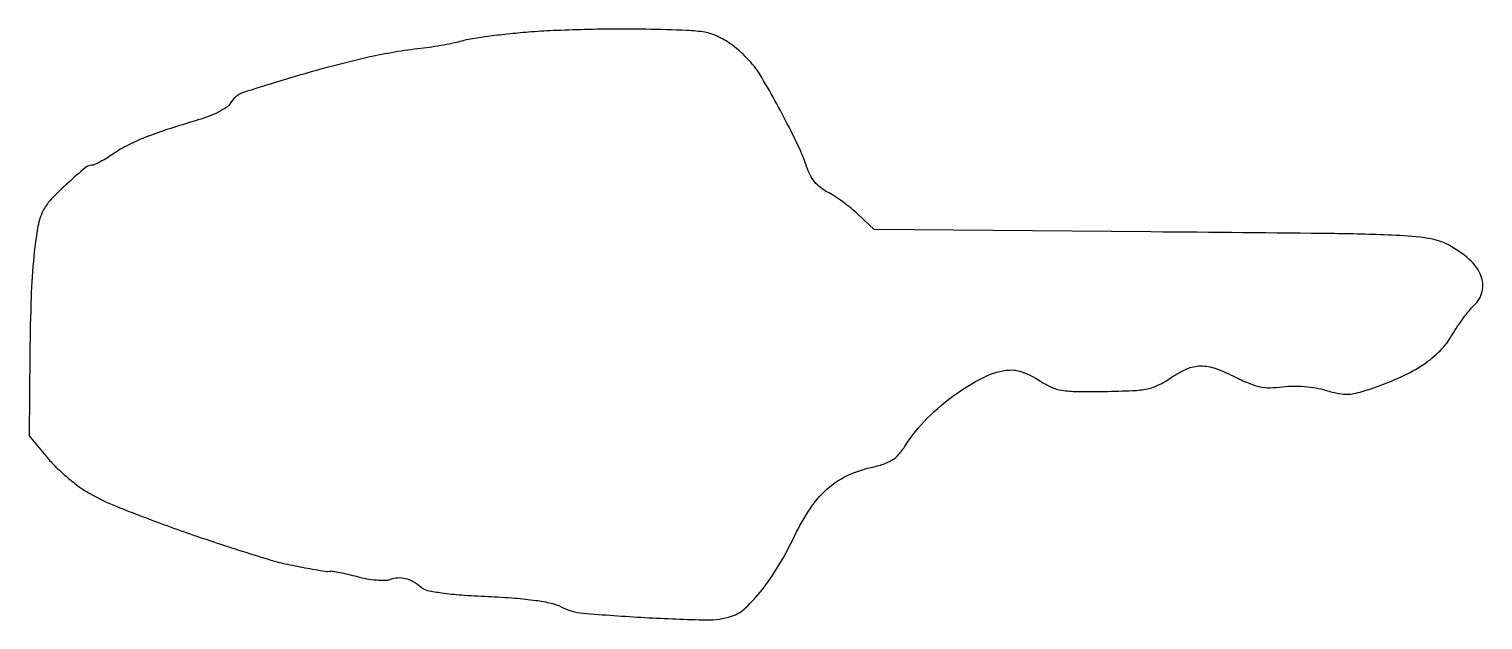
# Model space of a CAD drawing. Extents: x 1 to 306, y 0 to 125.
import ezdxf

# ---------------------------------------------------------------- set-up
doc = ezdxf.new("R2010")
doc.units = 0

msp = doc.modelspace()

# ---------------------------------------------------------------- linework, layer by layer
msp.add_lwpolyline([(105.580676, 123.946163, 0.005762), (101.174265, 123.530657, 0.006553), (96.963955, 123.028755, 0.005999), (93.402737, 122.513268, 0.036042), (91.580676, 122.090866, -0.021768), (90.021898, 121.682323, -0.007995), (87.789324, 121.237173, -0.007908), (85.331567, 120.827916, -0.009404), (83, 120.522194, 0.02776), (72.019829, 118.670409, 0.01462), (58.619932, 115.222868, 0.007789), (45.767675, 111.294524, 0.194183), (42.983659, 108.969467, -0.125467), (42.259798, 108.178339, -0.026079), (40.619564, 107.22171, -0.025862), (38.545149, 106.28502, -0.021896), (36.267588, 105.508359, 0.006446), (29.695145, 103.491486, 0.017069), (25.068031, 101.829826, 0.023249), (21.529364, 100.2266, 0.031096), (18.496004, 98.432726, -0.011389), (17.053559, 97.50112, -0.014636), (15.684365, 96.714613, -0.012462), (14.516463, 96.125449, -0.111025), (13.958472, 96, 0.1777), (12.55485, 95.484887, 0.009331), (8.902859, 92.268129, 0.014063), (5.465322, 88.942159, 0.07071), (3.887586, 86.789953, 0.079018), (2.627214, 83.154097, 0.01961), (1.76529, 76.891187, 0.015573), (1.191802, 68.267787, 0.00641), (0.928941, 56.556691), (0.761611, 39.166104), (4.630805, 34.521848, 0.026986), (6.475022, 32.536524, 0.016831), (8.832174, 30.407413, 0.016879), (11.304851, 28.459682, 0.029206), (13.5, 27.036984, 0.033447), (18.875157, 24.441944, 0.007686), (28.281506, 20.82018, 0.007718), (39.52032, 16.885894, 0.006559), (51.5, 13.072544, 0.020489), (54.481841, 12.298164, 0.007927), (58.66957, 11.461213, 0.004225), (62.885109, 10.724753, 0.097791), (64.09842, 10.761719, -0.104095), (64.515028, 10.769209, -0.004443), (65.964356, 10.477901, -0.00745), (67.68431, 10.08942, -0.00522), (69.610205, 9.602826, 0.021139), (71.637111, 9.158822, 0.022105), (73.664306, 8.895493, 0.022446), (75.426772, 8.8248, 0.084555), (76.511784, 9.014967, -0.068376), (78.175431, 9.362044, -0.079697), (79.782167, 9.21717, -0.071525), (81.395622, 8.550573, -0.043077), (83.082944, 7.344197, 0.125785), (84.380825, 6.706737, 0.017355), (87.368519, 6.189004, 0.015913), (91.492372, 5.75417, 0.006822), (97.021652, 5.424292, -0.007376), (102.743558, 5.07656, -0.01609), (107.113101, 4.604464, -0.020159), (110.377193, 4.010114, -0.065477), (112.438708, 3.254812, 0.099582), (116.995672, 1.92739, 0.007344), (130.030888, 1.010101, 0.007965), (143.014702, 0.495197, 0.085942), (148.193582, 1.266025, 0.110402), (151.166596, 3.044632, 0.036493), (154.612873, 6.828065, 0.032167), (158.141266, 11.968581, 0.023154), (161.42341, 18.108344, -0.035372), (164.675388, 23.85, -0.063119), (168.216602, 27.952329, -0.070658), (172.36524, 30.73924, -0.057484), (177.425592, 32.504262, 0.023816), (180.111712, 33.242994, 0.061842), (181.924489, 34.095381, 0.071172), (183.32381, 35.286419, 0.040291), (184.661212, 37.071522, -0.055875), (189.27805, 42.850318, -0.042677), (195.474116, 48.066788, -0.044119), (201.934187, 51.81973, -0.109967), (207.235747, 53, -0.07047), (208.358416, 52.840981, -0.025551), (209.882988, 52.314505, -0.024739), (211.515821, 51.55959, -0.026979), (213.017865, 50.666401, 0.044494), (215.32589, 49.401053, 0.06325), (217.567849, 48.741223, 0.037353), (220.667463, 48.47642, 0.00662), (226.5, 48.4921, 0.007003), (232.395018, 48.66861, 0.039348), (235.522084, 49.053898, 0.06316), (237.849027, 49.844183, 0.037211), (240.389547, 51.325699, -0.046508), (243.788464, 53.224144, -0.102706), (246.680774, 53.845866, -0.089611), (249.831116, 53.299559, -0.029652), (254.152746, 51.422598, 0.01934), (256.977171, 50.126062, 0.04807), (259.15056, 49.464198, 0.053514), (261.267702, 49.267556, 0.029301), (263.869502, 49.457553, -0.029941), (266.064707, 49.615037, -0.02309), (268.464252, 49.532415, -0.023068), (270.849048, 49.228591, -0.02965), (273, 48.720127, 0.023498), (275.695627, 48.047804, 0.062958), (277.665399, 47.90635, 0.054774), (279.760941, 48.252052, 0.014553), (283, 49.261253, 0.023849), (288.881294, 51.602353, 0.041757), (293.452365, 54.159137, 0.049934), (296.927541, 57.04628, 0.062001), (299.48235, 60.37967, -0.014045), (300.59916, 62.168239, -0.012479), (301.857929, 63.964578, -0.012629), (303.071782, 65.52398, -0.037152), (304.008928, 66.50808, 0.150679), (305.765009, 69.463583, 0.159455), (305.498425, 72.821143, 0.113835), (303.050024, 76.235004, 0.057816), (298.683918, 79.263388, 0.087263), (294.493067, 80.637501, 0.024733), (287.634489, 81.279257, 0.008303), (274.737154, 81.630618, 0.00051), (236.304319, 82), (178.108637, 82.5), (174.804319, 85.638047, 0.018709), (173.307972, 86.956227, 0.013327), (171.540423, 88.322695, 0.013483), (169.782173, 89.537221, 0.027772), (168.333292, 90.370655, -0.049396), (166.848623, 91.31223, -0.055809), (165.643657, 92.493343, -0.053556), (164.69246, 93.955101, -0.040163), (163.96266, 95.732608, 0.03068), (162.653073, 99.102542, 0.009379), (160.270535, 104.025386, 0.009137), (157.324846, 109.577666, 0.008588), (154.11865, 115.135727, 0.036567), (152.998134, 116.727032, 0.019999), (151.412104, 118.511472, 0.019835), (149.647254, 120.204193, 0.029724), (147.968056, 121.522137, 0.041961), (145.206245, 123.111301, 0.067205), (142.615034, 123.924391, 0.033422), (138.831773, 124.315561, 0.003815), (130.249409, 124.560904, 0.006778), (124.188449, 124.605716, 0.004688), (117.331337, 124.499158, 0.004728), (110.742179, 124.272597, 0.009667)], format="xyb", close=True)

doc.saveas('drawing.dxf')
